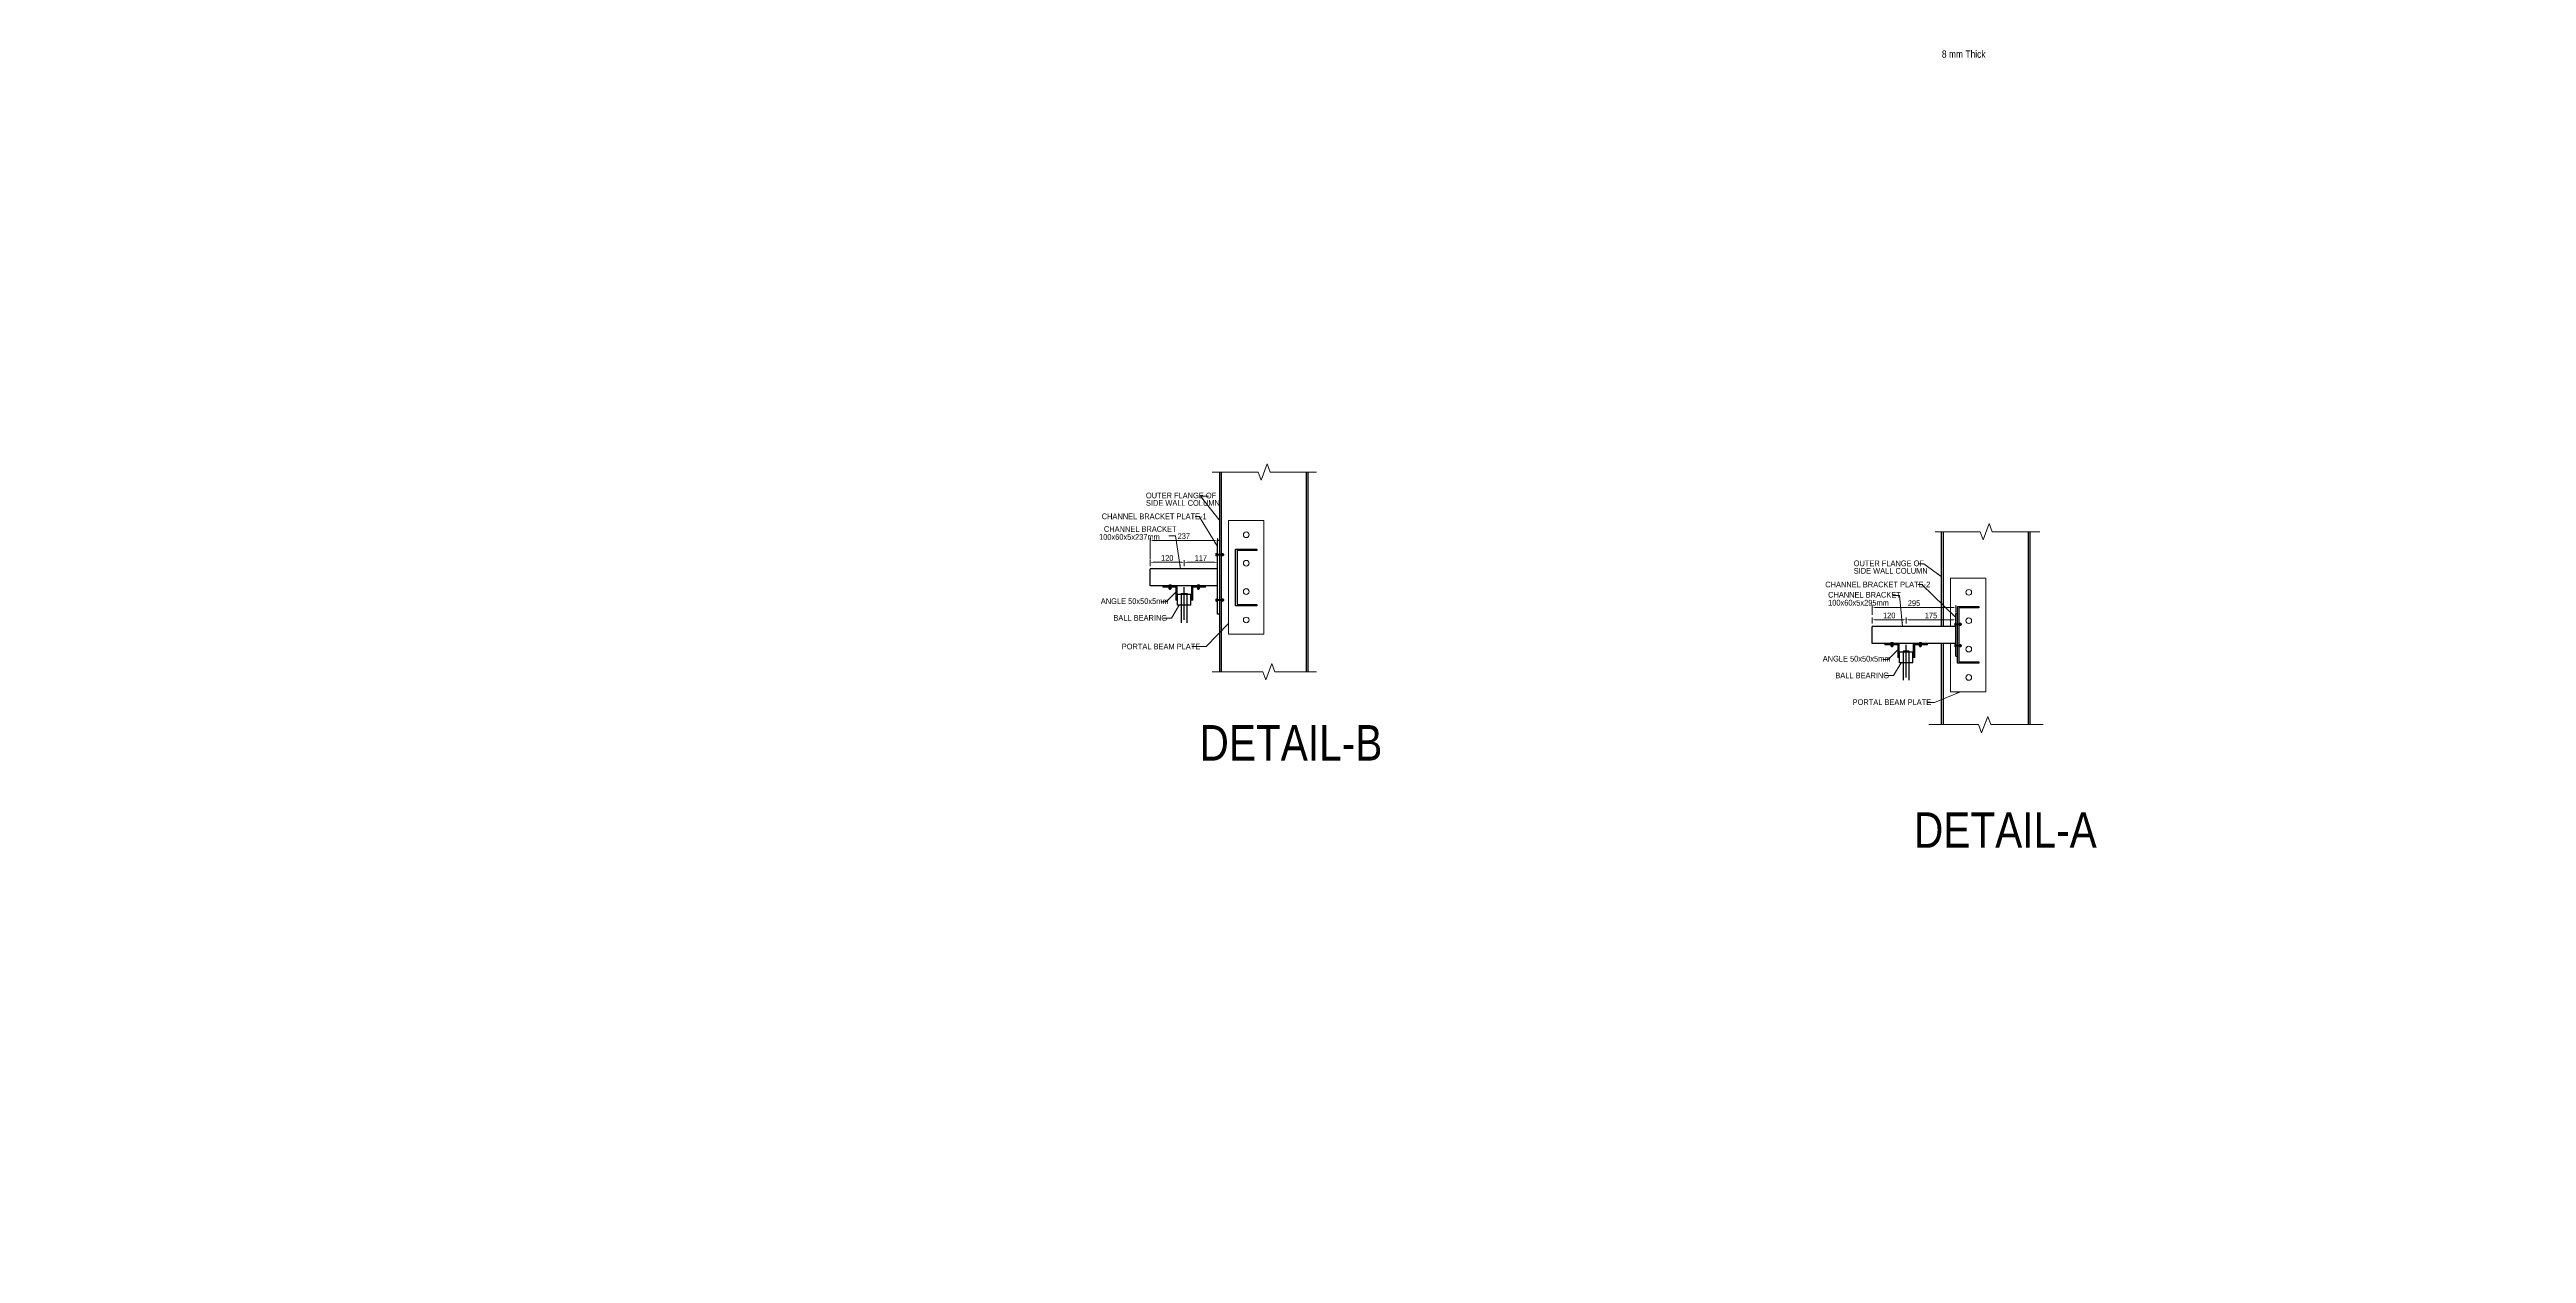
# Model space of a CAD drawing. Header units: millimetres. Extents: x 0 to 2669304, y -3314102 to 0.
# Drawn here: x 2432017 to 2440749, y -3115736 to -3111495 of the extents above; entities that cross this region are included whole.
import ezdxf
from ezdxf import colors
from ezdxf.entities.mleader import LeaderData, LeaderLine
from ezdxf.math import Vec2, Vec3

# ---------------------------------------------------------------- set-up
doc = ezdxf.new("R2010")
doc.units = ezdxf.units.MM
doc.header["$LTSCALE"] = 0.4
doc.header["$MEASUREMENT"] = 0
doc.header["$PDMODE"] = 34
for name, color, linetype, lineweight in [('1NSDIM0', 7, 'Continuous', 9), ('Dimensions', 5, 'Continuous', 0), ('Eave Clip', 12, 'Continuous', 18), ('HATCH', 8, 'Continuous', 5), ('Outer Line', 1, 'Continuous', 30), ('TEXT', 7, 'Continuous', 13), ('Text Small', 7, 'Continuous', 0)]:
    doc.layers.add(name, color=color, linetype=linetype, lineweight=lineweight)
doc.layers.add('SECONDARY', color=6, linetype='Continuous')
doc.layers.add('TAXT', color=7, linetype='Continuous')
doc.styles.get("Standard").update_dxf_attribs({"font": 'ARIALN.TTF'})
doc.styles.add('style2', font='ARIALN.TTF')
doc.dimstyles.new('shahid', dxfattribs={"dimtxt": 37.0005, "dimasz": 20, "dimexe": 8, "dimexo": 10, "dimgap": 5, "dimtad": 3, "dimdec": 0, "dimrnd": 1, "dimzin": 0, "dimdsep": 46, "dimtxsty": 'style2', "dimcen": 0.09, "dimclrt": 1, "dimadec": 0, "dimazin": 0, "dimtfac": 1, "dimtdec": 0, "dimtix": 1, "dimtmove": 1, "dimatfit": 3, "dimfxl": 0, "dimtolj": 1, "dimtzin": 0, "dimlwd": 5, "dimlwe": 5, "dimarcsym": 0})
doc.dimstyles.new('Standard-150', dxfattribs={"dimtxt": 125, "dimasz": 75, "dimexe": 56, "dimexo": 19, "dimgap": 19, "dimtad": 1, "dimdec": 0, "dimzin": 0, "dimdsep": 46, "dimtxsty": 'Standard', "dimcen": 0.09, "dimclrd": 42, "dimclre": 42, "dimclrt": 256, "dimadec": 0, "dimazin": 0, "dimtfac": 1, "dimtdec": 0, "dimtmove": 1, "dimatfit": 3, "dimfxl": 0, "dimtolj": 1, "dimtzin": 0, "dimlwd": 13, "dimlwe": 13, "dimarcsym": 0})

# ---------------------------------------------------------------- blocks, each defined once
blk = doc.blocks.new('*D989')
at = {"layer": 'Defpoints', "color": 0}
for p in [(2438562.2, -3113527.1), (2438737.2, -3113504), (2438737.2, -3113527.1)]:
    blk.add_point(p, dxfattribs=at)
at = {"layer": 'Dimensions', "color": 0, "lineweight": 5}
for p, q in [((2438562.2, -3113517.1), (2438562.2, -3113496)), ((2438737.2, -3113517.1), (2438737.2, -3113496)), ((2438572.2, -3113504), (2438727.2, -3113504))]:
    blk.add_line(p, q, dxfattribs=at)
at = {"layer": 'Dimensions', "color": 0}
for points in [[(2438572.2, -3113502.3), (2438572.2, -3113505.6), (2438562.2, -3113504)], [(2438727.2, -3113502.3), (2438727.2, -3113505.6), (2438737.2, -3113504)]]:
    blk.add_solid(points, dxfattribs=at)
at = {"layer": 'Dimensions', "color": 1, "insert": (2438649.7, -3113488.8), "char_height": 20, "attachment_point": 5, "style": 'style2'}
blk.add_mtext('\\A1;175', dxfattribs=at)
blk = doc.blocks.new('*D990')
at = {"layer": 'Defpoints', "color": 0}
for p in [(2438442.2, -3113504), (2438442.2, -3113527.4), (2438562.2, -3113527.1)]:
    blk.add_point(p, dxfattribs=at)
at = {"layer": 'Dimensions', "color": 0, "lineweight": 5}
for p, q in [((2438442.2, -3113517.4), (2438442.2, -3113496)), ((2438562.2, -3113517.1), (2438562.2, -3113496)), ((2438552.2, -3113504), (2438452.2, -3113504))]:
    blk.add_line(p, q, dxfattribs=at)
at = {"layer": 'Dimensions', "color": 0}
for points in [[(2438452.2, -3113502.3), (2438452.2, -3113505.6), (2438442.2, -3113504)], [(2438552.2, -3113502.3), (2438552.2, -3113505.6), (2438562.2, -3113504)]]:
    blk.add_solid(points, dxfattribs=at)
at = {"layer": 'Dimensions', "color": 1, "insert": (2438502.2, -3113488.8), "char_height": 20, "attachment_point": 5, "style": 'style2'}
blk.add_mtext('\\A1;120', dxfattribs=at)
blk = doc.blocks.new('A$C5CAD2D64')
at = {"layer": 'HATCH'}
for p, q in [((0.5, 5.9), (0.5, 2.8)), ((0.7, 16), (0.7, 14.2)), ((0.7, 16), (0.7, 14.2)), ((8, 14.2), (0.7, 14.2)), ((7.3, 13.9), (1.4, 13.9)), ((7.1, 16.3), (1.6, 16.3)), ((7.2, 6.4), (1.6, 6.4)), ((7.2, 6.3), (1.6, 6.3)), ((7.2, 2.4), (1.6, 2.4)), ((7.2, 2.3), (1.6, 2.3)), ((2.4, 12.7), (2.4, 7.4)), ((2.4, 2.3), (2.4, 0)), ((2.4, 1.9), (6.3, 2.2)), ((2.4, 1.5), (6.3, 1.7)), ((2.4, 1), (6.3, 1.2)), ((2.4, 0.5), (6.3, 0.7)), ((2.4, 0), (6.3, 0.2)), ((2.5, 16), (2.5, 14.2)), ((2.7, 5.9), (2.7, 2.8)), ((2.7, 2.2), (4.6, 2.3)), ((2.7, 1.7), (6.1, 1.9)), ((2.7, 1.2), (6.1, 1.4)), ((2.7, 0.7), (6.1, 0.9)), ((2.7, 0.3), (6.1, 0.4)), ((6.1, 5.9), (6.1, 2.8)), ((6.2, 16), (6.2, 14.2)), ((6.3, 12.7), (6.3, 7.4)), ((6.3, 2.3), (6.3, 0)), ((8, 16), (8, 14.2)), ((8, 16), (8, 14.2)), ((8.2, 5.9), (8.2, 2.8)), ((6.3, 0), (2.4, 0))]:
    blk.add_line(p, q, dxfattribs=at)
for points in [[(0, 13.7), (0, 12.7), (8.7, 12.7), (8.7, 13.7)], [(0, 6.4), (0, 7.4), (8.7, 7.4), (8.7, 6.4)], [(7.3, 14.2), (7.3, 13.9), (1.4, 13.9), (1.4, 14.2)], [(7.2, 6.4), (7.2, 6.3), (1.6, 6.3), (1.6, 6.4)], [(7.2, 2.3), (7.2, 2.4), (1.6, 2.4), (1.6, 2.3)]]:
    blk.add_lwpolyline(points, close=True, dxfattribs=at)
for points in [[(2.7, 2.2), (2.4, 2.3)], [(2.7, 2.2), (2.4, 1.9)], [(2.4, 1.9), (2.7, 1.7), (2.4, 1.5), (2.7, 1.2), (2.4, 1), (2.7, 0.7), (2.4, 0.5), (2.7, 0.3), (2.4, 0)], [(6.3, 2.2), (6.1, 2.3)], [(6.3, 2.2), (6.1, 1.9), (6.3, 1.7), (6.1, 1.4), (6.3, 1.2), (6.1, 0.9), (6.3, 0.7), (6.1, 0.4), (6.3, 0.2)]]:
    blk.add_lwpolyline(points, dxfattribs=at)
for centre, radius, start, end in [((1.6, 4.5), 1.82, 53.1301, 126.8699), ((1.6, 4.2), 1.82, 233.1301, 306.8699), ((1.6, 15), 1.32, 46.39718, 133.60282), ((2.2, 13.7), 0.242, 0, 90), ((3.8, 14.1), 2.2, 90, 123.39849), ((3.8, 4.5), 1.82, 90, 126.8699), ((3.8, 4.2), 1.82, 233.1301, 270), ((5, 14.1), 2.2, 56.60151, 90), ((5, 4.5), 1.82, 53.1301, 90), ((5, 4.2), 1.82, 270, 306.8699), ((7.2, 4.5), 1.82, 53.1301, 126.8699), ((7.2, 4.2), 1.82, 233.1301, 306.8699), ((7.1, 15), 1.32, 46.39718, 133.60282), ((6.5, 13.7), 0.242, 90, 180)]:
    blk.add_arc(centre, radius, start, end, dxfattribs=at)
blk = doc.blocks.new('*D991')
at = {"layer": 'Defpoints', "color": 0}
for p in [(2436017.2, -3113324.5), (2436134.2, -3113301.3), (2436134.2, -3113324.5)]:
    blk.add_point(p, dxfattribs=at)
at = {"layer": 'Dimensions', "color": 0, "lineweight": 5}
for p, q in [((2436017.2, -3113314.5), (2436017.2, -3113293.3)), ((2436027.2, -3113301.3), (2436124.2, -3113301.3)), ((2436134.2, -3113314.5), (2436134.2, -3113293.3))]:
    blk.add_line(p, q, dxfattribs=at)
at = {"layer": 'Dimensions', "color": 0}
for points in [[(2436027.2, -3113299.7), (2436027.2, -3113303), (2436017.2, -3113301.3)], [(2436124.2, -3113299.7), (2436124.2, -3113303), (2436134.2, -3113301.3)]]:
    blk.add_solid(points, dxfattribs=at)
at = {"layer": 'Dimensions', "color": 1, "insert": (2436075.7, -3113286.3), "char_height": 20, "attachment_point": 5, "style": 'style2'}
blk.add_mtext('\\A1;117', dxfattribs=at)
blk = doc.blocks.new('*D992')
at = {"layer": 'Defpoints', "color": 0}
for p in [(2435897.2, -3113301.3), (2435897.2, -3113324.8), (2436017.2, -3113324.5)]:
    blk.add_point(p, dxfattribs=at)
at = {"layer": 'Dimensions', "color": 0, "lineweight": 5}
for p, q in [((2435897.2, -3113314.8), (2435897.2, -3113293.3)), ((2436007.2, -3113301.3), (2435907.2, -3113301.3)), ((2436017.2, -3113314.5), (2436017.2, -3113293.3))]:
    blk.add_line(p, q, dxfattribs=at)
at = {"layer": 'Dimensions', "color": 0}
for points in [[(2435907.2, -3113299.7), (2435907.2, -3113303), (2435897.2, -3113301.3)], [(2436007.2, -3113299.7), (2436007.2, -3113303), (2436017.2, -3113301.3)]]:
    blk.add_solid(points, dxfattribs=at)
at = {"layer": 'Dimensions', "color": 1, "insert": (2435957.2, -3113286.1), "char_height": 20, "attachment_point": 5, "style": 'style2'}
blk.add_mtext('\\A1;120', dxfattribs=at)
blk = doc.blocks.new('A$C4C0B42E9')
at = {"layer": '1NSDIM0'}
blk.add_lwpolyline([(0, 400), (125, 400), (125, 0), (0, 0)], close=True, dxfattribs=at)
for centre in [(62.5, 350), (62.5, 250), (62.5, 150), (62.5, 50)]:
    blk.add_circle(centre, 10, dxfattribs=at)
at = {"layer": 'SECONDARY'}
blk.add_lwpolyline([(100, 105), (100, 100), (25, 100), (25, 300), (100, 300), (100, 295), (30, 295), (30, 105), (100, 105)], dxfattribs=at)
blk = doc.blocks.new('*D993')
at = {"layer": 'Defpoints', "color": 0}
for p in [(2438442.2, -3113460.6), (2438442.2, -3113496), (2438737.2, -3113488.1)]:
    blk.add_point(p, dxfattribs=at)
at = {"layer": 'Dimensions', "color": 0, "lineweight": 5}
for p, q in [((2438442.2, -3113486), (2438442.2, -3113452.6)), ((2438727.2, -3113460.6), (2438452.2, -3113460.6)), ((2438737.2, -3113478.1), (2438737.2, -3113452.6))]:
    blk.add_line(p, q, dxfattribs=at)
at = {"layer": 'Dimensions', "color": 0}
for points in [[(2438452.2, -3113458.9), (2438452.2, -3113462.2), (2438442.2, -3113460.6)], [(2438727.2, -3113458.9), (2438727.2, -3113462.2), (2438737.2, -3113460.6)]]:
    blk.add_solid(points, dxfattribs=at)
at = {"layer": 'Dimensions', "color": 1, "insert": (2438589.7, -3113445.3), "char_height": 20, "attachment_point": 5, "style": 'style2'}
blk.add_mtext('\\A1;295', dxfattribs=at)
blk = doc.blocks.new('*D1024')
at = {"layer": 'Defpoints', "color": 0}
for p in [(2436134.2, -3113224.5), (2435897.2, -3113301.3), (2436134.2, -3113301.3)]:
    blk.add_point(p, dxfattribs=at)
at = {"layer": 'Dimensions', "color": 0, "lineweight": 5}
for p, q in [((2435897.2, -3113291.3), (2435897.2, -3113216.5)), ((2435907.2, -3113224.5), (2436124.2, -3113224.5)), ((2436134.2, -3113291.3), (2436134.2, -3113216.5))]:
    blk.add_line(p, q, dxfattribs=at)
at = {"layer": 'Dimensions', "color": 0}
for points in [[(2435907.2, -3113222.8), (2435907.2, -3113226.2), (2435897.2, -3113224.5)], [(2436124.2, -3113222.8), (2436124.2, -3113226.2), (2436134.2, -3113224.5)]]:
    blk.add_solid(points, dxfattribs=at)
at = {"layer": 'Dimensions', "color": 1, "insert": (2436015.7, -3113209.3), "char_height": 20, "attachment_point": 5, "style": 'style2'}
blk.add_mtext('\\A1;237', dxfattribs=at)
blk = doc.blocks.new('*U910')
at = {"layer": 'TAXT', "ltscale": 3}
for s, p in [('OUTER FLANGE OF', (-113.9, 3.2)), ('SIDE WALL COLUMN', (-113.9, -23.2))]:
    blk.add_text(s, height=20, dxfattribs=at).set_placement(p)
blk = doc.blocks.new('*U911')
at = {"layer": 'HATCH', "color": 0, "linetype": 'ByBlock', "lineweight": -2}
blk.add_blockref('*U910', (0, 0), dxfattribs=at)

msp = doc.modelspace()

# ---------------------------------------------------------------- hatches: boundary and pattern name
at = {"layer": 'Eave Clip'}
h = msp.add_hatch(color=256, dxfattribs=at)
h.dxf.hatch_style = 1
h.paths.add_polyline_path([(2435992.164, -3113384.491), (2435942.164, -3113384.491), (2435942.164, -3113389.491), (2435987.164, -3113389.491), (2435987.164, -3113434.491), (2435992.164, -3113434.491)])
h = msp.add_hatch(color=256, dxfattribs=at)
h.dxf.hatch_style = 1
h.paths.add_polyline_path([(2436042.164, -3113434.491), (2436047.164, -3113434.491), (2436047.164, -3113389.491), (2436092.164, -3113389.491), (2436092.164, -3113384.491), (2436042.164, -3113384.491)])
h = msp.add_hatch(color=256, dxfattribs=at)
h.dxf.hatch_style = 1
h.paths.add_polyline_path([(2438537.1585, -3113587.1165), (2438487.1585, -3113587.1165), (2438487.1585, -3113592.1165), (2438532.1585, -3113592.1165), (2438532.1585, -3113637.1165), (2438537.1585, -3113637.1165)])
h = msp.add_hatch(color=256, dxfattribs=at)
h.dxf.hatch_style = 1
h.paths.add_polyline_path([(2438587.1585, -3113637.1165), (2438592.1585, -3113637.1165), (2438592.1585, -3113592.1165), (2438637.1585, -3113592.1165), (2438637.1585, -3113587.1165), (2438587.1585, -3113587.1165)])

# ---------------------------------------------------------------- linework, layer by layer
at = {"ltscale": 3}
for p, q in [((2436134.164, -3113324.491), (2435897.164, -3113324.491)), ((2435897.164, -3113384.491), (2435897.164, -3113324.491)), ((2436134.164, -3113384.491), (2435897.164, -3113384.491)), ((2436026.664, -3113411.929), (2436007.664, -3113411.929)), ((2436017.164, -3113504.2988), (2436017.164, -3113389.0967)), ((2436040.664, -3113414.929), (2435993.664, -3113414.929)), ((2435993.664, -3113452.929), (2435993.664, -3113414.929)), ((2436040.664, -3113452.929), (2435993.664, -3113452.929)), ((2436005.164, -3113414.429), (2436005.164, -3113414.929)), ((2436007.164, -3113514.2988), (2436007.164, -3113414.929)), ((2436027.164, -3113514.2988), (2436027.164, -3113414.929)), ((2436029.164, -3113414.429), (2436029.164, -3113414.929)), ((2436040.664, -3113452.929), (2436040.664, -3113414.929)), ((2438737.1585, -3113527.1165), (2438442.1585, -3113527.1165)), ((2438442.1585, -3113587.1165), (2438442.1585, -3113527.1165)), ((2438737.1585, -3113587.1165), (2438442.1585, -3113587.1165)), ((2438585.6585, -3113617.5546), (2438538.6585, -3113617.5546)), ((2438538.6585, -3113655.5546), (2438538.6585, -3113617.5546)), ((2438585.6585, -3113655.5546), (2438538.6585, -3113655.5546)), ((2438550.1585, -3113617.0546), (2438550.1585, -3113617.5546)), ((2438552.1585, -3113716.9243), (2438552.1585, -3113617.5546)), ((2438571.6585, -3113614.5546), (2438552.6585, -3113614.5546)), ((2438562.1585, -3113706.9243), (2438562.1585, -3113591.7222)), ((2438572.1585, -3113716.9243), (2438572.1585, -3113617.5546)), ((2438574.1585, -3113617.0546), (2438574.1585, -3113617.5546)), ((2438585.6585, -3113655.5546), (2438585.6585, -3113617.5546))]:
    msp.add_line(p, q, dxfattribs=at)
for centre, start, end in [((2436007.664, -3113414.429), 90, 180), ((2436026.664, -3113414.429), 0, 90), ((2438552.6585, -3113617.0546), 90, 180), ((2438571.6585, -3113617.0546), 0, 90)]:
    msp.add_arc(centre, 2.5, start, end, dxfattribs=at)
at = {"layer": '1NSDIM0'}
msp.add_lwpolyline([(2438718.1585, -3113527.1165), (2438718.1585, -3113357.1165), (2438843.1585, -3113357.1165), (2438843.1585, -3113757.1165), (2438718.1585, -3113757.1165), (2438718.1585, -3113587.1165)], dxfattribs=at)
for centre in [(2438782.6585, -3113407.1165), (2438782.6585, -3113507.1165), (2438782.6585, -3113607.1165), (2438782.6585, -3113707.1165)]:
    msp.add_circle(centre, 10, dxfattribs=at)
at = {"layer": 'Eave Clip'}
for points in [[(2435987.164, -3113389.491), (2435942.164, -3113389.491), (2435942.164, -3113384.491), (2435992.164, -3113384.491), (2435992.164, -3113384.491), (2435992.164, -3113384.491), (2435992.164, -3113434.491), (2435987.164, -3113434.491), (2435987.164, -3113389.491)], [(2436047.164, -3113389.491), (2436092.164, -3113389.491), (2436092.164, -3113384.491), (2436042.164, -3113384.491), (2436042.164, -3113384.491), (2436042.164, -3113384.491), (2436042.164, -3113434.491), (2436047.164, -3113434.491), (2436047.164, -3113389.491)], [(2438532.1585, -3113592.1165), (2438487.1585, -3113592.1165), (2438487.1585, -3113587.1165), (2438537.1585, -3113587.1165), (2438537.1585, -3113587.1165), (2438537.1585, -3113587.1165), (2438537.1585, -3113637.1165), (2438532.1585, -3113637.1165), (2438532.1585, -3113592.1165)], [(2438592.1585, -3113592.1165), (2438637.1585, -3113592.1165), (2438637.1585, -3113587.1165), (2438587.1585, -3113587.1165), (2438587.1585, -3113587.1165), (2438587.1585, -3113587.1165), (2438587.1585, -3113637.1165), (2438592.1585, -3113637.1165), (2438592.1585, -3113592.1165)]]:
    msp.add_lwpolyline(points, dxfattribs=at)
at = {"layer": 'HATCH'}
for p, q in [((2436128.4235, -3113277.2188), (2436128.4235, -3113271.7631)), ((2436128.7872, -3113270.8538), (2436130.6057, -3113270.8538)), ((2436128.7872, -3113270.8538), (2436130.6057, -3113270.8538)), ((2436128.7872, -3113272.6724), (2436130.6057, -3113272.6724)), ((2436128.7872, -3113276.3095), (2436130.6057, -3113276.3095)), ((2436128.7872, -3113278.1281), (2436130.6057, -3113278.1281)), ((2436128.7872, -3113278.1281), (2436130.6057, -3113278.1281)), ((2436130.6057, -3113278.1281), (2436130.6057, -3113270.8538)), ((2436130.8482, -3113277.4613), (2436130.8482, -3113271.5206)), ((2436132.0606, -3113272.5511), (2436149.3802, -3113272.5511)), ((2436132.0606, -3113276.4308), (2436149.3802, -3113276.4308)), ((2436150.3501, -3113277.2794), (2436150.3501, -3113271.7025)), ((2436150.4713, -3113277.2794), (2436150.4713, -3113271.7025)), ((2436150.835, -3113270.6113), (2436153.9872, -3113270.6113)), ((2436150.835, -3113272.7936), (2436153.9872, -3113272.7936)), ((2436150.835, -3113276.1883), (2436153.9872, -3113276.1883)), ((2436150.835, -3113278.3706), (2436153.9872, -3113278.3706)), ((2436154.3509, -3113277.2794), (2436154.3509, -3113271.7025)), ((2436154.4722, -3113277.2794), (2436154.4722, -3113271.7025)), ((2436154.4722, -3113272.5511), (2436156.7757, -3113272.5511)), ((2436154.5768, -3113272.7936), (2436154.4722, -3113274.6973)), ((2436154.4722, -3113276.4308), (2436156.7757, -3113276.4308)), ((2436154.833, -3113272.5511), (2436154.6198, -3113276.4308)), ((2436155.0625, -3113272.7936), (2436154.8759, -3113276.1883)), ((2436155.3187, -3113272.5511), (2436155.1054, -3113276.4308)), ((2436155.5482, -3113272.7936), (2436155.3616, -3113276.1883)), ((2436155.8043, -3113272.5511), (2436155.5911, -3113276.4308)), ((2436156.0339, -3113272.7936), (2436155.8473, -3113276.1883)), ((2436156.29, -3113272.5511), (2436156.0768, -3113276.4308)), ((2436156.5195, -3113272.7936), (2436156.333, -3113276.1883)), ((2436156.7757, -3113272.5511), (2436156.5625, -3113276.4308)), ((2436156.7757, -3113276.4308), (2436156.7757, -3113272.5511)), ((2436128.4235, -3113431.7631), (2436128.4235, -3113437.2188)), ((2436128.7872, -3113430.8538), (2436130.6057, -3113430.8538)), ((2436128.7872, -3113430.8538), (2436130.6057, -3113430.8538)), ((2436128.7872, -3113432.6724), (2436130.6057, -3113432.6724)), ((2436128.7872, -3113436.3095), (2436130.6057, -3113436.3095)), ((2436128.7872, -3113438.1281), (2436130.6057, -3113438.1281)), ((2436128.7872, -3113438.1281), (2436130.6057, -3113438.1281)), ((2436130.6057, -3113430.8538), (2436130.6057, -3113438.1281)), ((2436130.8482, -3113431.5206), (2436130.8482, -3113437.4613)), ((2436132.0606, -3113432.5511), (2436149.3802, -3113432.5511)), ((2436132.0606, -3113436.4308), (2436149.3802, -3113436.4308)), ((2436150.3501, -3113431.7025), (2436150.3501, -3113437.2794)), ((2436150.4713, -3113431.7025), (2436150.4713, -3113437.2794)), ((2436150.835, -3113430.6113), (2436153.9872, -3113430.6113)), ((2436150.835, -3113432.7936), (2436153.9872, -3113432.7936)), ((2436150.835, -3113436.1883), (2436153.9872, -3113436.1883)), ((2436150.835, -3113438.3706), (2436153.9872, -3113438.3706)), ((2436154.3509, -3113431.7025), (2436154.3509, -3113437.2794)), ((2436154.4722, -3113431.7025), (2436154.4722, -3113437.2794)), ((2436154.4722, -3113432.5511), (2436156.7757, -3113432.5511)), ((2436154.5768, -3113436.1883), (2436154.4722, -3113434.2846)), ((2436154.4722, -3113436.4308), (2436156.7757, -3113436.4308)), ((2436154.833, -3113436.4308), (2436154.6198, -3113432.5511)), ((2436155.0625, -3113436.1883), (2436154.8759, -3113432.7936)), ((2436155.3187, -3113436.4308), (2436155.1054, -3113432.5511)), ((2436155.5482, -3113436.1883), (2436155.3616, -3113432.7936)), ((2436155.8043, -3113436.4308), (2436155.5911, -3113432.5511)), ((2436156.0339, -3113436.1883), (2436155.8473, -3113432.7936)), ((2436156.29, -3113436.4308), (2436156.0768, -3113432.5511)), ((2436156.5195, -3113436.1883), (2436156.333, -3113432.7936)), ((2436156.7757, -3113436.4308), (2436156.5625, -3113432.5511)), ((2436156.7757, -3113432.5511), (2436156.7757, -3113436.4308)), ((2438733.5213, -3113522.8444), (2438733.5213, -3113517.3887)), ((2438733.885, -3113516.4794), (2438735.7036, -3113516.4794)), ((2438733.885, -3113516.4794), (2438735.7036, -3113516.4794)), ((2438733.885, -3113518.2979), (2438735.7036, -3113518.2979)), ((2438733.885, -3113521.9351), (2438735.7036, -3113521.9351)), ((2438733.885, -3113523.7537), (2438735.7036, -3113523.7537)), ((2438733.885, -3113523.7537), (2438735.7036, -3113523.7537)), ((2438735.7036, -3113523.7537), (2438735.7036, -3113516.4794)), ((2438735.9461, -3113523.0869), (2438735.9461, -3113517.1462)), ((2438737.1585, -3113518.1767), (2438750.1585, -3113518.1767)), ((2438737.1585, -3113522.0563), (2438750.1585, -3113522.0563)), ((2438751.1284, -3113522.905), (2438751.1284, -3113517.328)), ((2438751.2496, -3113522.905), (2438751.2496, -3113517.328)), ((2438751.6133, -3113516.2369), (2438754.7655, -3113516.2369)), ((2438751.6133, -3113518.4192), (2438754.7655, -3113518.4192)), ((2438751.6133, -3113521.8139), (2438754.7655, -3113521.8139)), ((2438751.6133, -3113523.9962), (2438754.7655, -3113523.9962)), ((2438755.1292, -3113522.905), (2438755.1292, -3113517.328)), ((2438755.2505, -3113522.905), (2438755.2505, -3113517.328)), ((2438755.2505, -3113518.1767), (2438757.554, -3113518.1767)), ((2438755.3551, -3113518.4192), (2438755.2505, -3113520.3229)), ((2438755.2505, -3113522.0563), (2438757.554, -3113522.0563)), ((2438755.6113, -3113518.1767), (2438755.398, -3113522.0563)), ((2438755.8408, -3113518.4192), (2438755.6542, -3113521.8139)), ((2438756.0969, -3113518.1767), (2438755.8837, -3113522.0563)), ((2438756.3265, -3113518.4192), (2438756.1399, -3113521.8139)), ((2438756.5826, -3113518.1767), (2438756.3694, -3113522.0563)), ((2438756.8121, -3113518.4192), (2438756.6256, -3113521.8139)), ((2438757.0683, -3113518.1767), (2438756.8551, -3113522.0563)), ((2438757.2978, -3113518.4192), (2438757.1113, -3113521.8139)), ((2438757.554, -3113518.1767), (2438757.3408, -3113522.0563)), ((2438757.554, -3113522.0563), (2438757.554, -3113518.1767)), ((2438733.5213, -3113597.8444), (2438733.5213, -3113592.3887)), ((2438733.885, -3113591.4794), (2438735.7036, -3113591.4794)), ((2438733.885, -3113591.4794), (2438735.7036, -3113591.4794)), ((2438733.885, -3113593.2979), (2438735.7036, -3113593.2979)), ((2438733.885, -3113596.9351), (2438735.7036, -3113596.9351)), ((2438733.885, -3113598.7537), (2438735.7036, -3113598.7537)), ((2438733.885, -3113598.7537), (2438735.7036, -3113598.7537)), ((2438735.7036, -3113598.7537), (2438735.7036, -3113591.4794)), ((2438735.9461, -3113598.0869), (2438735.9461, -3113592.1462)), ((2438737.1585, -3113593.1767), (2438750.1585, -3113593.1767)), ((2438737.1585, -3113597.0563), (2438750.1585, -3113597.0563)), ((2438751.1284, -3113597.905), (2438751.1284, -3113592.328)), ((2438751.2496, -3113597.905), (2438751.2496, -3113592.328)), ((2438751.6133, -3113591.2369), (2438754.7655, -3113591.2369)), ((2438751.6133, -3113593.4192), (2438754.7655, -3113593.4192)), ((2438751.6133, -3113596.8139), (2438754.7655, -3113596.8139)), ((2438751.6133, -3113598.9962), (2438754.7655, -3113598.9962)), ((2438755.1292, -3113597.905), (2438755.1292, -3113592.328)), ((2438755.2505, -3113597.905), (2438755.2505, -3113592.328)), ((2438755.2505, -3113593.1767), (2438757.554, -3113593.1767)), ((2438755.3551, -3113593.4192), (2438755.2505, -3113595.3229)), ((2438755.2505, -3113597.0563), (2438757.554, -3113597.0563)), ((2438755.6113, -3113593.1767), (2438755.398, -3113597.0563)), ((2438755.8408, -3113593.4192), (2438755.6542, -3113596.8139)), ((2438756.0969, -3113593.1767), (2438755.8837, -3113597.0563)), ((2438756.3265, -3113593.4192), (2438756.1399, -3113596.8139)), ((2438756.5826, -3113593.1767), (2438756.3694, -3113597.0563)), ((2438756.8121, -3113593.4192), (2438756.6256, -3113596.8139)), ((2438757.0683, -3113593.1767), (2438756.8551, -3113597.0563)), ((2438757.2978, -3113593.4192), (2438757.1113, -3113596.8139)), ((2438757.554, -3113593.1767), (2438757.3408, -3113597.0563)), ((2438757.554, -3113597.0563), (2438757.554, -3113593.1767))]:
    msp.add_line(p, q, dxfattribs=at)
at = {"layer": 'HATCH', "linetype": 'Continuous'}
for points in [[(2436115.2116, -3112983.3229), (2436277.4077, -3112983.3229), (2436288.0327, -3113012.5149), (2436309.2827, -3112954.131), (2436319.9077, -3112983.3229), (2436483.2116, -3112983.3229)], [(2438664.1301, -3113193.4485), (2438822.5161, -3113193.4485), (2438833.1411, -3113222.6404), (2438854.3911, -3113164.2565), (2438865.0161, -3113193.4485), (2439033.8, -3113193.4485)], [(2436115.2116, -3113686.6931), (2436293.9077, -3113686.6931), (2436304.5327, -3113715.8851), (2436325.7827, -3113657.5012), (2436336.4077, -3113686.6931), (2436483.2116, -3113686.6931)], [(2438641.911, -3113873.3187), (2438817.5334, -3113873.3187), (2438828.1584, -3113902.5106), (2438849.4084, -3113844.1268), (2438860.0334, -3113873.3187), (2439045.0826, -3113873.3187)]]:
    msp.add_lwpolyline(points, dxfattribs=at)
at = {"layer": 'HATCH'}
for points in [[(2436130.6057, -3113277.4613), (2436130.8482, -3113277.4613), (2436130.8482, -3113271.5206), (2436130.6057, -3113271.5206)], [(2436131.0907, -3113270.1264), (2436132.0606, -3113270.1264), (2436132.0606, -3113278.8555), (2436131.0907, -3113278.8555)], [(2436150.3501, -3113270.1264), (2436149.3802, -3113270.1264), (2436149.3802, -3113278.8555), (2436150.3501, -3113278.8555)], [(2436150.3501, -3113277.2794), (2436150.4713, -3113277.2794), (2436150.4713, -3113271.7025), (2436150.3501, -3113271.7025)], [(2436154.4722, -3113277.2794), (2436154.3509, -3113277.2794), (2436154.3509, -3113271.7025), (2436154.4722, -3113271.7025)], [(2436130.6057, -3113431.5206), (2436130.8482, -3113431.5206), (2436130.8482, -3113437.4613), (2436130.6057, -3113437.4613)], [(2436131.0907, -3113438.8555), (2436132.0606, -3113438.8555), (2436132.0606, -3113430.1264), (2436131.0907, -3113430.1264)], [(2436150.3501, -3113438.8555), (2436149.3802, -3113438.8555), (2436149.3802, -3113430.1264), (2436150.3501, -3113430.1264)], [(2436150.3501, -3113431.7025), (2436150.4713, -3113431.7025), (2436150.4713, -3113437.2794), (2436150.3501, -3113437.2794)], [(2436154.4722, -3113431.7025), (2436154.3509, -3113431.7025), (2436154.3509, -3113437.2794), (2436154.4722, -3113437.2794)], [(2438733.7036, -3113523.0869), (2438733.9461, -3113523.0869), (2438733.9461, -3113517.1462), (2438733.7036, -3113517.1462)], [(2438734.1885, -3113515.7519), (2438735.1585, -3113515.7519), (2438735.1585, -3113524.4811), (2438734.1885, -3113524.4811)], [(2438749.1284, -3113515.7519), (2438748.1585, -3113515.7519), (2438748.1585, -3113524.4811), (2438749.1284, -3113524.4811)], [(2438749.1284, -3113522.905), (2438749.2496, -3113522.905), (2438749.2496, -3113517.328), (2438749.1284, -3113517.328)], [(2438753.2505, -3113522.905), (2438753.1292, -3113522.905), (2438753.1292, -3113517.328), (2438753.2505, -3113517.328)], [(2438733.7036, -3113598.0869), (2438733.9461, -3113598.0869), (2438733.9461, -3113592.1462), (2438733.7036, -3113592.1462)], [(2438734.1885, -3113590.7519), (2438735.1585, -3113590.7519), (2438735.1585, -3113599.4811), (2438734.1885, -3113599.4811)], [(2438749.1284, -3113590.7519), (2438748.1585, -3113590.7519), (2438748.1585, -3113599.4811), (2438749.1284, -3113599.4811)], [(2438749.1284, -3113597.905), (2438749.2496, -3113597.905), (2438749.2496, -3113592.328), (2438749.1284, -3113592.328)], [(2438753.2505, -3113597.905), (2438753.1292, -3113597.905), (2438753.1292, -3113592.328), (2438753.2505, -3113592.328)]]:
    msp.add_lwpolyline(points, close=True, dxfattribs=at)
for points in [[(2436154.5768, -3113272.7929), (2436154.4722, -3113272.5511)], [(2436154.6198, -3113276.4308), (2436154.4722, -3113276.1975)], [(2436154.5768, -3113272.7936), (2436154.833, -3113272.5511)], [(2436154.6198, -3113276.4308), (2436154.8759, -3113276.1883), (2436155.1054, -3113276.4308), (2436155.3616, -3113276.1883), (2436155.5911, -3113276.4308), (2436155.8473, -3113276.1883), (2436156.0768, -3113276.4308), (2436156.333, -3113276.1883), (2436156.5625, -3113276.4308)], [(2436154.833, -3113272.5511), (2436155.0625, -3113272.7936), (2436155.3187, -3113272.5511), (2436155.5482, -3113272.7936), (2436155.8043, -3113272.5511), (2436156.0339, -3113272.7936), (2436156.29, -3113272.5511), (2436156.5195, -3113272.7936), (2436156.7757, -3113272.5511)], [(2436154.6198, -3113432.5511), (2436154.4722, -3113432.7844)], [(2436154.5768, -3113436.189), (2436154.4722, -3113436.4308)], [(2436154.5768, -3113436.1883), (2436154.833, -3113436.4308)], [(2436154.6198, -3113432.5511), (2436154.8759, -3113432.7936), (2436155.1054, -3113432.5511), (2436155.3616, -3113432.7936), (2436155.5911, -3113432.5511), (2436155.8473, -3113432.7936), (2436156.0768, -3113432.5511), (2436156.333, -3113432.7936), (2436156.5625, -3113432.5511)], [(2436154.833, -3113436.4308), (2436155.0625, -3113436.1883), (2436155.3187, -3113436.4308), (2436155.5482, -3113436.1883), (2436155.8043, -3113436.4308), (2436156.0339, -3113436.1883), (2436156.29, -3113436.4308), (2436156.5195, -3113436.1883), (2436156.7757, -3113436.4308)], [(2438753.3551, -3113518.4184), (2438753.2505, -3113518.1767)], [(2438753.398, -3113522.0563), (2438753.2505, -3113521.8231)], [(2438753.3551, -3113518.4192), (2438753.6113, -3113518.1767)], [(2438753.398, -3113522.0563), (2438753.6542, -3113521.8139), (2438753.8837, -3113522.0563), (2438754.1399, -3113521.8139), (2438754.3694, -3113522.0563), (2438754.6256, -3113521.8139), (2438754.8551, -3113522.0563), (2438755.1113, -3113521.8139), (2438755.3408, -3113522.0563)], [(2438753.6113, -3113518.1767), (2438753.8408, -3113518.4192), (2438754.0969, -3113518.1767), (2438754.3265, -3113518.4192), (2438754.5826, -3113518.1767), (2438754.8121, -3113518.4192), (2438755.0683, -3113518.1767), (2438755.2978, -3113518.4192), (2438755.554, -3113518.1767)], [(2438753.3551, -3113593.4184), (2438753.2505, -3113593.1767)], [(2438753.398, -3113597.0563), (2438753.2505, -3113596.8231)], [(2438753.3551, -3113593.4192), (2438753.6113, -3113593.1767)], [(2438753.398, -3113597.0563), (2438753.6542, -3113596.8139), (2438753.8837, -3113597.0563), (2438754.1399, -3113596.8139), (2438754.3694, -3113597.0563), (2438754.6256, -3113596.8139), (2438754.8551, -3113597.0563), (2438755.1113, -3113596.8139), (2438755.3408, -3113597.0563)], [(2438753.6113, -3113593.1767), (2438753.8408, -3113593.4192), (2438754.0969, -3113593.1767), (2438754.3265, -3113593.4192), (2438754.5826, -3113593.1767), (2438754.8121, -3113593.4192), (2438755.0683, -3113593.1767), (2438755.2978, -3113593.4192), (2438755.554, -3113593.1767)]]:
    msp.add_lwpolyline(points, dxfattribs=at)
for centre, radius, start, end in [((2436129.7419, -3113271.7631), 1.3185, 136.39718104, 223.60281896), ((2436130.626, -3113273.8848), 2.2025, 146.60151153, 180), ((2436130.626, -3113275.0972), 2.2025, 180, 213.39848847), ((2436129.7419, -3113277.2188), 1.3185, 136.39718104, 223.60281896), ((2436131.0907, -3113272.3087), 0.2425, 180, 270), ((2436131.0907, -3113276.6733), 0.2425, 90, 180), ((2436152.2899, -3113271.7025), 1.8186, 143.13010234, 216.86989766), ((2436152.2899, -3113273.8848), 1.8186, 143.13010234, 180), ((2436152.2899, -3113275.0972), 1.8186, 180, 216.86989766), ((2436152.2899, -3113277.2794), 1.8186, 143.13010234, 216.86989766), ((2436152.5324, -3113271.7025), 1.8186, 323.13010232, 36.86989766), ((2436152.5324, -3113273.8848), 1.8186, 0, 36.86989766), ((2436152.5324, -3113275.0972), 1.8186, 323.13010232, 0), ((2436152.5324, -3113277.2794), 1.8186, 323.13010232, 36.86989766), ((2436129.7419, -3113431.7631), 1.3185, 136.397181, 223.602819), ((2436130.626, -3113433.8848), 2.2025, 146.60151153, 180), ((2436130.626, -3113435.0972), 2.2025, 180, 213.39848847), ((2436129.7419, -3113437.2188), 1.3185, 136.397181, 223.602819), ((2436131.0907, -3113432.3087), 0.2425, 180, 270), ((2436131.0907, -3113436.6733), 0.2425, 90, 180), ((2436152.2899, -3113431.7025), 1.8186, 143.13010234, 216.86989766), ((2436152.2899, -3113433.8848), 1.8186, 143.13010234, 180), ((2436152.2899, -3113435.0972), 1.8186, 180, 216.86989766), ((2436152.2899, -3113437.2794), 1.8186, 143.13010234, 216.86989766), ((2436152.5324, -3113431.7025), 1.8186, 323.13010232, 36.86989766), ((2436152.5324, -3113433.8848), 1.8186, 0, 36.86989766), ((2436152.5324, -3113435.0972), 1.8186, 323.13010232, 0), ((2436152.5324, -3113437.2794), 1.8186, 323.13010232, 36.86989766), ((2438734.8398, -3113517.3887), 1.3185, 136.39718104, 223.60281896), ((2438735.7238, -3113519.5103), 2.2025, 146.60151153, 180), ((2438735.7238, -3113520.7227), 2.2025, 180, 213.39848847), ((2438734.8398, -3113522.8444), 1.3185, 136.39718104, 223.60281896), ((2438736.1885, -3113517.9342), 0.2425, 180, 270), ((2438736.1885, -3113522.2988), 0.2425, 90, 180), ((2438753.0682, -3113517.328), 1.8186, 143.13010234, 216.86989766), ((2438753.0682, -3113519.5103), 1.8186, 143.13010234, 180), ((2438753.0682, -3113520.7227), 1.8186, 180, 216.86989766), ((2438753.0682, -3113522.905), 1.8186, 143.13010234, 216.86989766), ((2438753.3107, -3113517.328), 1.8186, 323.13010234, 36.86989766), ((2438753.3107, -3113519.5103), 1.8186, 0, 36.86989766), ((2438753.3107, -3113520.7227), 1.8186, 323.13010234, 0), ((2438753.3107, -3113522.905), 1.8186, 323.13010234, 36.86989766), ((2438734.8398, -3113592.3887), 1.3185, 136.39718104, 223.60281896), ((2438735.7238, -3113594.5103), 2.2025, 146.60151153, 180), ((2438735.7238, -3113595.7227), 2.2025, 180, 213.39848847), ((2438734.8398, -3113597.8444), 1.3185, 136.39718104, 223.60281896), ((2438736.1885, -3113592.9342), 0.2425, 180, 270), ((2438736.1885, -3113597.2988), 0.2425, 90, 180), ((2438753.0682, -3113592.328), 1.8186, 143.13010234, 216.86989766), ((2438753.0682, -3113594.5103), 1.8186, 143.13010234, 180), ((2438753.0682, -3113595.7227), 1.8186, 180, 216.86989766), ((2438753.0682, -3113597.905), 1.8186, 143.13010234, 216.86989766), ((2438753.3107, -3113592.328), 1.8186, 323.13010234, 36.86989766), ((2438753.3107, -3113594.5103), 1.8186, 0, 36.86989766), ((2438753.3107, -3113595.7227), 1.8186, 323.13010234, 0), ((2438753.3107, -3113597.905), 1.8186, 323.13010234, 36.86989766)]:
    msp.add_arc(centre, radius, start, end, dxfattribs=at)
at = {"layer": 'Outer Line'}
for p, q in [((2436142.164, -3113687.1268), (2436142.164, -3112983.7566)), ((2436148.2116, -3113686.6931), (2436148.2116, -3112983.3229)), ((2436448.2116, -3113686.6931), (2436448.2116, -3112983.3229)), ((2436454.2116, -3113686.6931), (2436454.2116, -3112983.3229)), ((2436142.164, -3113224.491), (2436134.164, -3113224.491)), ((2436134.164, -3113484.491), (2436134.164, -3113224.491)), ((2438687.1585, -3113527.1165), (2438687.1585, -3113193.4485)), ((2438693.1585, -3113527.1165), (2438693.1585, -3113193.4485)), ((2438993.1585, -3113873.3187), (2438993.1585, -3113193.4485)), ((2438999.1585, -3113873.3187), (2438999.1585, -3113193.4485)), ((2436142.164, -3113484.491), (2436134.164, -3113484.491)), ((2438737.1585, -3113482.1165), (2438743.1585, -3113482.1165)), ((2438737.1585, -3113632.1165), (2438737.1585, -3113482.1165)), ((2438687.1585, -3113873.3187), (2438687.1585, -3113587.1165)), ((2438693.1585, -3113873.3187), (2438693.1585, -3113587.1165)), ((2438737.1585, -3113632.1165), (2438743.1585, -3113632.1165))]:
    msp.add_line(p, q, dxfattribs=at)
at = {"layer": 'SECONDARY'}
msp.add_lwpolyline([(2438818.1585, -3113652.1165), (2438818.1585, -3113657.1165), (2438743.1585, -3113657.1165), (2438743.1585, -3113457.1165), (2438818.1585, -3113457.1165), (2438818.1585, -3113462.1165), (2438748.1585, -3113462.1165), (2438748.1585, -3113652.1165), (2438818.1585, -3113652.1165)], dxfattribs=at)

# ---------------------------------------------------------------- block references
at = {"layer": 'HATCH'}
for name, p in [('A$C4C0B42E9', (2436173.2098, -3113554.4919)), ('*U911', (2438491.0134, -3113318.2017)), ('A$C5CAD2D64', (2435962.7994, -3113397.0222)), ('A$C5CAD2D64', (2438507.7938, -3113599.6478))]:
    msp.add_blockref(name, p, dxfattribs=at)
at = {"layer": 'HATCH', "xscale": -1}
for p in [(2436071.5286, -3113397.0222), (2438616.5231, -3113599.6478)]:
    msp.add_blockref('A$C5CAD2D64', p, dxfattribs=at)

# ---------------------------------------------------------------- texts
at = {"layer": 'TAXT', "ltscale": 3}
for s, height, p in [('8 mm Thick', 26, (2438687.988, -3111523.8598)), ('OUTER FLANGE OF', 20, (2435882.0661, -3113075.8543)), ('CHANNEL BRACKET PLATE-1', 20, (2435726.178, -3113149.3848)), ('SIDE WALL COLUMN', 20, (2435882.0661, -3113102.3117)), ('100x60x5x237mm', 20, (2435716.8453, -3113222.041)), ('CHANNEL BRACKET', 20, (2435733.8453, -3113194.0458)), ('CHANNEL BRACKET PLATE-2', 20, (2438276.7947, -3113389.5104)), ('CHANNEL BRACKET', 20, (2438286.8397, -3113425.6713)), ('ANGLE 50x50x5mm', 20, (2435722.9404, -3113448.2452)), ('BALL BEARING  ', 20, (2435767.356, -3113507.1208)), ('100x60x5x295mm', 20, (2438286.8397, -3113453.6666)), ('PORTAL BEAM PLATE', 20, (2435796.7589, -3113607.9048)), ('ANGLE 50x50x5mm', 20, (2438267.9349, -3113650.8707)), ('BALL BEARING  ', 20, (2438312.3504, -3113709.7463)), ('PORTAL BEAM PLATE', 20, (2438373.3416, -3113803.9195))]:
    msp.add_text(s, height=height, dxfattribs=at).set_placement(p)
at = {"layer": 'TEXT'}
for s, p in [('DETAIL-B', (2436071.0171, -3113999.9231)), ('DETAIL-A', (2438589.5377, -3114306.9944))]:
    msp.add_text(s, height=125, dxfattribs=at).set_placement(p)

# ---------------------------------------------------------------- dimensions: what is measured, and where the dimension line sits
at = {"layer": 'Dimensions'}
for base, p1, p2, picture, middle in [((2436134.164, -3113224.491), (2435897.164, -3113301.3476), (2436134.164, -3113301.3476), '*D1024', (2436015.664, -3113209.2795)), ((2435897.164, -3113301.3476), (2436017.164, -3113324.491), (2435897.164, -3113324.7861), '*D992', (2435957.164, -3113286.1361)), ((2436134.164, -3113301.3476), (2436017.164, -3113324.491), (2436134.164, -3113324.491), '*D991', (2436075.664, -3113286.3067)), ((2438442.1585, -3113460.5545), (2438737.1585, -3113488.0545), (2438442.1585, -3113495.9732), '*D993', (2438589.6585, -3113445.343)), ((2438442.1585, -3113503.9732), (2438562.1585, -3113527.1165), (2438442.1585, -3113527.4117), '*D990', (2438502.1585, -3113488.7617)), ((2438737.1585, -3113503.9732), (2438562.1585, -3113527.1165), (2438737.1585, -3113527.1165), '*D989', (2438649.6585, -3113488.7617))]:
    dim = msp.add_linear_dim(base=base, p1=p1, p2=p2, dimstyle='shahid', override={"dimtxt": 20, "dimasz": 10, "dimfxl": 0.0625}, dxfattribs=at)
    dim.commit()
    dim.dimension.update_dxf_attribs({"geometry": picture, "text_midpoint": middle})

# ---------------------------------------------------------------- leaders
at = {"layer": 'TEXT'}
for points in [[(2436134.164, -3113245.9537), (2436070.1107, -3113140.3577), (2436055.1912, -3113140.3577)], [(2436140.2116, -3113152.007), (2436074.2945, -3113067.8478), (2436102.4555, -3113067.8478)], [(2436004.4411, -3113324.491), (2435985.9168, -3113208.5187), (2435962.6758, -3113208.5187)], [(2438685.1585, -3113351.0175), (2438624.2414, -3113306.9733), (2438604.3168, -3113306.9733)], [(2435987.164, -3113406.9733), (2435953.6448, -3113440.6393), (2435934.4915, -3113440.6393)], [(2438737.1585, -3113495.9732), (2438617.0246, -3113379.9833), (2438603.1038, -3113379.9833)], [(2435999.1673, -3113452.929), (2435972.7064, -3113497.6502), (2435942.8674, -3113497.6502)], [(2438549.4355, -3113527.1165), (2438538.9112, -3113418.1442), (2438515.6702, -3113418.1442)], [(2436173.2116, -3113516.9356), (2436094.724, -3113597.81), (2436044.4555, -3113597.81)], [(2438532.1585, -3113609.5988), (2438498.6393, -3113643.2649), (2438479.4859, -3113643.2649)], [(2438544.1618, -3113655.5546), (2438517.7009, -3113700.2758), (2438487.8619, -3113700.2758)], [(2438753.247, -3113757.1165), (2438662.4568, -3113794.8519), (2438636.4024, -3113794.8519)]]:
    msp.add_leader(points, dimstyle='Standard-150', override={"dimasz": 15, "dimtad": 0}, dxfattribs=at)
at = {"layer": 'Text Small'}
ml = msp.add_multileader_mtext('Standard', dxfattribs=at)
ml.set_content('OPENING     \\P2134mmx 2134mm', color=256)
ml.set_leader_properties(color=235)
ml.build(insert=Vec2(0, 0))
ml.multileader.update_dxf_attribs({"dogleg_length": 144.6835, "arrow_head_size": 90})
ctx = ml.context
ctx.base_point, ctx.char_height, ctx.arrow_head_size, ctx.landing_gap_size, ctx.plane_origin = Vec3(2454691.1281, -3115241.5036), 200, 90, 50, Vec3(2463634.037, -3111925.6113)
ctx.text_align_type = 1
notes = []
notes.append((ctx, [(0, (0, 0, 0), (0, 0), (1, 0), 1, [])]))
ctx.mtext.insert, ctx.mtext.width, ctx.mtext.alignment, ctx.mtext.flow_direction = Vec3(2455711.1144, -3115139.7983), 3559.700472, 2, 5
for ctx, leaders in notes:
    for number, flags, end, landing, length, lines in leaders:
        leader = LeaderData()
        leader.index, (leader.has_last_leader_line, leader.has_dogleg_vector, leader.attachment_direction) = number, flags
        leader.last_leader_point, leader.dogleg_vector, leader.dogleg_length = Vec3(end), Vec3(landing), length
        for number, points, colour, breaks in lines:
            line = LeaderLine()
            line.index, line.vertices, line.color, line.breaks = number, Vec3.list(points), colors.encode_raw_color(colour), breaks
            leader.lines.append(line)
        ctx.leaders.append(leader)

doc.saveas('drawing.dxf')
